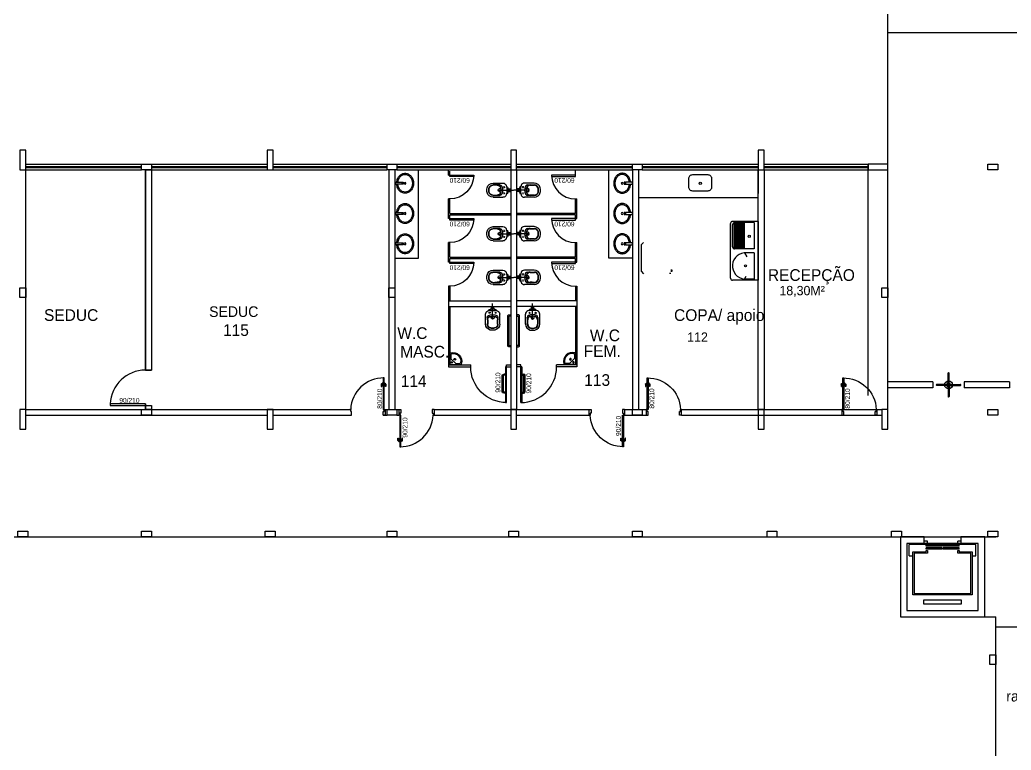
# Model space of a CAD drawing. Header units: inches. Extents: x 1211 to 1586, y 4594 to 4984.
# Drawn here: x 1324.63 to 1349.87, y 4635.41 to 4654.02 of the extents above; entities that cross this region are included whole.
import ezdxf

# ---------------------------------------------------------------- set-up
doc = ezdxf.new("R2010")
doc.units = ezdxf.units.IN
doc.header["$MEASUREMENT"] = 0
doc.linetypes.add('CENTER', pattern=[2, 1.25, -0.25, 0.25, -0.25])
doc.linetypes.add('CONTINU', pattern=[0])
for name, color, linetype in [('.5', 5, 'Continuous'), ('0.1', 1, 'Continuous'), ('0.8', 8, 'Continuous'), ('1', 1, 'Continuous'), ('Block1', 1, 'Continuous'), ('Block2', 2, 'Continuous'), ('Layer1', 1, 'Continuous'), ('Vão', 2, 'Continuous')]:
    doc.layers.add(name, color=color, linetype=linetype)

# ---------------------------------------------------------------- blocks, each defined once
blk = doc.blocks.new('A$C651E2A38')
at = {"layer": '0.1'}
for p, q in [((0.804, 0.794), (0.804, 0.73)), ((0.828, 0.804), (0.814, 0.804)), ((0.814, 0.73), (0.814, 0.794)), ((0.814, 0.794), (0.828, 0.794)), ((0.875, 0.95), (0.85, 0.95)), ((0.85, 0.95), (0.85, 0.15)), ((0.875, 0.15), (0.875, 0.95)), ((0.897, 0.804), (0.911, 0.804)), ((0.911, 0.794), (0.897, 0.794)), ((0.911, 0.73), (0.911, 0.794)), ((0.921, 0.794), (0.921, 0.73)), ((0.804, 0.73), (0.814, 0.73)), ((0.921, 0.73), (0.911, 0.73)), ((0.85, 0.15), (0.875, 0.15))]:
    blk.add_line(p, q, dxfattribs=at)
for points in [[(0.828, 0.817), (0.836, 0.817), (0.836, 0.777), (0.828, 0.777)], [(0.85, 0.825), (0.836, 0.825), (0.836, 0.747), (0.85, 0.747)], [(0.875, 0.825), (0.889, 0.825), (0.889, 0.747), (0.875, 0.747)], [(0.897, 0.817), (0.889, 0.817), (0.889, 0.777), (0.897, 0.777)]]:
    blk.add_lwpolyline(points, close=True, dxfattribs=at)
for points in [[(0, 0), (0.05, 0), (0.05, 0.1), (0.025, 0.1), (0.025, 0.15), (0, 0.15)], [(0.9, 0), (0.85, 0), (0.85, 0.1), (0.875, 0.1), (0.875, 0.15), (0.9, 0.15)]]:
    blk.add_lwpolyline(points, dxfattribs=at)
for centre, radius, start, end in [((0.862, 0.112), 0.838, 89.1457, 177.3829), ((0.814, 0.794), 0.01, 90, 180), ((0.911, 0.794), 0.01, 0, 90)]:
    blk.add_arc(centre, radius, start, end, dxfattribs=at)
blk = doc.blocks.new('VASO')
at = {"color": 0, "linetype": 'Continuous'}
blk.add_lwpolyline([(-0.00148, -0.01507, 0.111499), (0.00148, -0.01507)], format="xyb", dxfattribs=at)
at = {"layer": '0.8', "linetype": 'ByBlock', "ltscale": 0.01}
for p, q in [((-0.00076, -0.00178), (-0.00076, 0)), ((0.00076, -0.00178), (0.00076, 0))]:
    blk.add_line(p, q, dxfattribs=at)
at = {"layer": '0.8', "linetype": 'CENTER', "ltscale": 0.01}
blk.add_line((0, -0.00807), (0, 0.00178), dxfattribs=at)
at = {"layer": '0.8', "linetype": 'ByBlock'}
for points in [[(-0.0031, -0.00289, 0.319419), (-0.00455, -0.00493)], [(-0.0026, -0.00571, 0.297228), (-0.00339, -0.00695)], [(-0.00126, -0.00255, 0.074714), (-0.0031, -0.00289)], [(0.00261, -0.00571, 0.221331), (-0.0026, -0.00571)], [(-0.00134, -0.00178, 0.378909), (-0.00234, -0.00267)], [(-0.00198, -0.0039, 1), (-0.00198, -0.00428)], [(-0.00198, -0.00428, 1), (-0.00198, -0.0039)], [(0.00197, -0.00649, 0.196765), (-0.00197, -0.00649)], [(0.0018, -0.00659, 0.184122), (-0.0018, -0.00659)], [(0.00126, -0.00255, 0.017899), (-0.00126, -0.00255)], [(-0.00101, -0.00178, 0.414213), (-0.00124, -0.002)], [(0.00124, -0.002, 0.414213), (0.00101, -0.00178)], [(0.0031, -0.00289, 0.074714), (0.00126, -0.00255)], [(0.00234, -0.00267, 0.378909), (0.00134, -0.00178)], [(0.00198, -0.0039, 1), (0.00198, -0.00428)], [(0.00198, -0.00428, 1), (0.00198, -0.0039)], [(0.00339, -0.00695, 0.295957), (0.00261, -0.00571)], [(0.00455, -0.00493, 0.319888), (0.0031, -0.00289)], [(-0.00455, -0.01124, 0.35064), (-0.00148, -0.01507)], [(-0.00339, -0.01131, 0.008003), (-0.00339, -0.00695)], [(-0.00339, -0.01131, 0.366179), (-0.00128, -0.01389)], [(-0.00197, -0.00649, 0.306213), (-0.00337, -0.00858)], [(-0.00316, -0.01131, 0.00507), (-0.00314, -0.00855)], [(-0.00316, -0.01131, 0.365737), (-0.00124, -0.01367)], [(-0.0018, -0.00659, 0.312502), (-0.00314, -0.00855)], [(-0.00097, -0.00706, 0.999992), (0.00097, -0.00706)], [(0.00124, -0.01367, 0.365737), (0.00316, -0.01131)], [(0.00128, -0.01389, 0.365737), (0.00339, -0.01131)], [(0.00148, -0.01507, 0.35064), (0.00455, -0.01124)], [(0.00314, -0.00855, 0.312273), (0.0018, -0.00659)], [(0.00337, -0.00858, 0.306739), (0.00197, -0.00649)], [(0.00314, -0.00855, 0.00507), (0.00316, -0.01131)], [(0.00339, -0.00695, 0.008013), (0.00339, -0.01131)], [(-0.00128, -0.01389, 0.09251), (0.00128, -0.01389)], [(-0.00124, -0.01367, 0.092572), (0.00124, -0.01367)]]:
    blk.add_lwpolyline(points, format="xyb", dxfattribs=at)
for points in [[(-0.00455, -0.01124), (-0.00455, -0.00493)], [(-0.00134, -0.00178), (0.00134, -0.00178)], [(-0.00124, -0.00256), (-0.00124, -0.002)], [(0.00124, -0.00256), (0.00124, -0.002)], [(0.00455, -0.01124), (0.00455, -0.00493)], [(-0.00097, -0.00706), (-0.00097, -0.00635)], [(0.00097, -0.00708), (0.00097, -0.00635)]]:
    blk.add_lwpolyline(points, dxfattribs=at)
at = {"layer": '0.8', "linetype": 'CENTER'}
for points in [[(-0.00252, -0.00409), (-0.00144, -0.00409)], [(-0.00198, -0.00446), (-0.00198, -0.00372)], [(0.00119, -0.00409), (0.00258, -0.00409)], [(0.00198, -0.00461), (0.00198, -0.0036)]]:
    blk.add_lwpolyline(points, dxfattribs=at)
blk = doc.blocks.new('P60')
at = {"layer": '0.8', "linetype": 'ByBlock'}
blk.add_lwpolyline([(0.01524, 0.01524), (0.014351, 0.01524), (0.014351, 0), (0.01524, 0)], close=True, dxfattribs=at)
blk.add_arc((0.01524, 0), 0.01524, 90, 180, dxfattribs=at)
blk = doc.blocks.new('torn_ acion_ autom_ parede _banh__ - generica_1-274-XX and - 02 APR')
at = {"layer": '0.8'}
for p, q in [((85, -55), (85, -65)), ((85, -65), (165, -65)), ((90, -55), (160, -55)), ((100, -65), (100, -235)), ((100, -235), (150, -235)), ((150, -245), (100, -245)), ((100, -245), (100, -269)), ((105, -235), (105, -245)), ((145, -245), (145, -235)), ((150, -235), (150, -65)), ((150, -269), (150, -245)), ((165, -65), (165, -55)), ((100, -269), (150, -269))]:
    blk.add_line(p, q, dxfattribs=at)
blk = doc.blocks.new('lavp 45')
at = {"layer": '0.8', "linetype": 'CONTINU'}
for points in [[(-0.0049, -0.00491, 0.323321), (-0.00497, -0.00534)], [(-0.00497, -0.00534, 0.611483), (0.00497, -0.00534)], [(-0.00399, -0.00487, 0.361705), (-0.00405, -0.00566)], [(-0.00405, -0.00566, 0.518599), (0.00405, -0.00566)], [(-0.00292, -0.00289, 0.663839), (-0.00288, -0.00299)], [(0, -0.00392, 1), (0, -0.00504)], [(0, -0.00132, 1), (0, -0.00219)], [(0.00018, -0.00007, 0.421292), (-0.00018, -0.00007)], [(0, -0.00219, 1), (0, -0.00132)], [(0, -0.00504, 1), (0, -0.00392)], [(0.00288, -0.00299, 0.663873), (0.00292, -0.00289)], [(0.00405, -0.00566, 0.361462), (0.00399, -0.00487)], [(0.00497, -0.00534, 0.323388), (0.0049, -0.00491)]]:
    blk.add_lwpolyline(points, format="xyb", dxfattribs=at)
for points in [[(-0.0049, -0.00491), (-0.00018, -0.00007)], [(-0.00399, -0.00487), (-0.00216, -0.00299)], [(-0.00288, -0.00299), (0.00288, -0.00299)], [(0.00018, -0.00007), (0.0049, -0.00491)], [(0.00216, -0.00299), (0.00399, -0.00487)]]:
    blk.add_lwpolyline(points, dxfattribs=at)
blk = doc.blocks.new('Pcab90d')
at = {"layer": '0.8', "linetype": 'ByBlock'}
for p, q in [((0.02007, 0.01588), (0.02007, 0.00571)), ((0.02083, 0.01588), (0.02083, 0.00571)), ((0.0221, 0.01689), (0.02108, 0.01689)), ((0.0221, 0.01613), (0.02108, 0.01613)), ((0.0221, 0.00546), (0.02108, 0.00546)), ((0.0221, 0.0047), (0.02108, 0.0047))]:
    blk.add_line(p, q, dxfattribs=at)
blk.add_lwpolyline([(0.0221, 0), (0.0221, 0.02286), (0.02286, 0.02286), (0.02286, 0)], close=True, dxfattribs=at)
for centre, radius, start, end in [((0.02286, 0), 0.02286, 90, 180), ((0.02108, 0.01588), 0.00102, 90, 180), ((0.02108, 0.01588), 0.000254, 90, 180), ((0.02108, 0.00571), 0.00102, 180, 270), ((0.02108, 0.00571), 0.000254, 180, 270)]:
    blk.add_arc(centre, radius, start, end, dxfattribs=at)

msp = doc.modelspace()

# ---------------------------------------------------------------- linework, layer by layer
at = {"layer": '.5'}
for p, q in [((1343.6558, 4640.8461), (1343.9058, 4640.8461)), ((1346.8258, 4640.8461), (1347.0758, 4640.8461))]:
    msp.add_line(p, q, dxfattribs=at)
for points in [[(1324.7758, 4650.1961), (1324.7758, 4650.6961), (1324.6258, 4650.6961), (1324.6258, 4650.1961), (1324.7758, 4650.1961)], [(1331.0758, 4650.1961), (1331.0758, 4650.6961), (1330.9258, 4650.6961), (1330.9258, 4650.1961), (1331.0758, 4650.1961)], [(1337.2758, 4650.1961), (1337.2758, 4650.6961), (1337.1258, 4650.6961), (1337.1258, 4650.1961), (1337.2758, 4650.1961)], [(1343.5758, 4650.1961), (1343.5758, 4650.6961), (1343.4258, 4650.6961), (1343.4258, 4650.1961), (1343.5758, 4650.1961)], [(1327.9758, 4650.1961), (1327.7258, 4650.1961), (1327.7258, 4650.3461), (1327.9758, 4650.3461), (1327.9758, 4650.1961)], [(1334.2258, 4650.1961), (1333.9758, 4650.1961), (1333.9758, 4650.3461), (1334.2258, 4650.3461), (1334.2258, 4650.1961)], [(1340.4758, 4650.1961), (1340.2258, 4650.1961), (1340.2258, 4650.3461), (1340.4758, 4650.3461), (1340.4758, 4650.1961)], [(1346.7258, 4650.3461), (1346.2258, 4650.3461), (1346.2258, 4650.1961), (1346.7258, 4650.1961), (1346.7258, 4650.3461)], [(1349.5258, 4650.1961), (1349.2758, 4650.1961), (1349.2758, 4650.3461), (1349.5258, 4650.3461), (1349.5258, 4650.1961)], [(1324.6258, 4646.9461), (1324.6258, 4647.1961), (1324.7758, 4647.1961), (1324.7758, 4646.9461), (1324.6258, 4646.9461)], [(1334.0258, 4646.9461), (1334.0258, 4647.1961), (1334.1758, 4647.1961), (1334.1758, 4646.9461), (1334.0258, 4646.9461)], [(1346.5758, 4646.9461), (1346.5758, 4647.1961), (1346.7258, 4647.1961), (1346.7258, 4646.9461), (1346.5758, 4646.9461)], [(1324.7758, 4643.5961), (1324.7758, 4644.0961), (1324.6258, 4644.0961), (1324.6258, 4643.5961), (1324.7758, 4643.5961)], [(1327.9758, 4643.9461), (1327.7258, 4643.9461), (1327.7258, 4644.0961), (1327.9758, 4644.0961), (1327.9758, 4643.9461)], [(1331.0758, 4643.5961), (1331.0758, 4644.0961), (1330.9258, 4644.0961), (1330.9258, 4643.5961), (1331.0758, 4643.5961)], [(1334.2258, 4643.9461), (1333.9758, 4643.9461), (1333.9758, 4644.0961), (1334.2258, 4644.0961), (1334.2258, 4643.9461)], [(1337.2758, 4643.5961), (1337.2758, 4644.0961), (1337.1258, 4644.0961), (1337.1258, 4643.5961), (1337.2758, 4643.5961)], [(1340.4758, 4643.9461), (1340.2258, 4643.9461), (1340.2258, 4644.0961), (1340.4758, 4644.0961), (1340.4758, 4643.9461)], [(1343.5758, 4643.5961), (1343.5758, 4644.0961), (1343.4258, 4644.0961), (1343.4258, 4643.5961), (1343.5758, 4643.5961)], [(1346.7258, 4643.5961), (1346.7258, 4644.0961), (1346.5758, 4644.0961), (1346.5758, 4643.5961), (1346.7258, 4643.5961)], [(1349.5258, 4643.9461), (1349.2758, 4643.9461), (1349.2758, 4644.0961), (1349.5258, 4644.0961), (1349.5258, 4643.9461)], [(1324.8258, 4640.8461), (1324.5758, 4640.8461), (1324.5758, 4640.9961), (1324.8258, 4640.9961), (1324.8258, 4640.8461)], [(1327.9758, 4640.8461), (1327.7258, 4640.8461), (1327.7258, 4640.9961), (1327.9758, 4640.9961), (1327.9758, 4640.8461)], [(1331.1258, 4640.8461), (1330.8758, 4640.8461), (1330.8758, 4640.9961), (1331.1258, 4640.9961), (1331.1258, 4640.8461)], [(1334.2258, 4640.8461), (1333.9758, 4640.8461), (1333.9758, 4640.9961), (1334.2258, 4640.9961), (1334.2258, 4640.8461)], [(1337.3258, 4640.8461), (1337.0758, 4640.8461), (1337.0758, 4640.9961), (1337.3258, 4640.9961), (1337.3258, 4640.8461)], [(1340.4758, 4640.8461), (1340.2258, 4640.8461), (1340.2258, 4640.9961), (1340.4758, 4640.9961), (1340.4758, 4640.8461)], [(1343.6558, 4640.8461), (1343.6558, 4640.9961), (1343.9058, 4640.9961), (1343.9058, 4640.8461)], [(1346.8258, 4640.8461), (1346.8258, 4640.9961), (1347.0758, 4640.9961), (1347.0758, 4640.8461)], [(1349.5258, 4640.8461), (1349.2758, 4640.8461), (1349.2758, 4640.9961), (1349.5258, 4640.9961), (1349.5258, 4640.8461)]]:
    msp.add_lwpolyline(points, dxfattribs=at)
for p, q in [((1346.7258, 4650.3461), (1346.7258, 4661.8961)), ((1324.7758, 4643.5961), (1324.7758, 4650.1961)), ((1327.8258, 4650.1961), (1327.8258, 4645.0961)), ((1327.9758, 4650.1961), (1327.9758, 4645.0961)), ((1334.0258, 4650.1901), (1334.0258, 4644.0901)), ((1334.1758, 4650.1901), (1334.1758, 4644.0901)), ((1337.1258, 4650.1961), (1337.1258, 4644.0961)), ((1337.2758, 4650.1961), (1337.2758, 4644.0961)), ((1340.2258, 4650.1961), (1340.2258, 4644.0961)), ((1340.3758, 4650.1961), (1340.3758, 4644.0961)), ((1343.4258, 4644.0961), (1343.4258, 4650.1961)), ((1343.5758, 4650.1961), (1343.5758, 4644.0961)), ((1324.7758, 4644.0961), (1328.0758, 4644.0961)), ((1327.8258, 4644.2361), (1327.8258, 4644.0961)), ((1327.9758, 4644.1961), (1327.9758, 4644.0961)), ((1327.9758, 4644.0961), (1333.0508, 4644.0961)), ((1333.8758, 4644.0961), (1333.9758, 4644.0961)), ((1333.9258, 4644.0961), (1333.9258, 4643.9461)), ((1333.9758, 4644.0961), (1334.0258, 4644.0961)), ((1334.2258, 4644.0961), (1334.2758, 4644.0961)), ((1335.1758, 4644.0961), (1339.1258, 4644.0961)), ((1340.0258, 4644.0961), (1340.5758, 4644.0961)), ((1340.0258, 4644.0961), (1340.0258, 4643.9461)), ((1340.5758, 4644.0961), (1340.5758, 4643.9461)), ((1341.4758, 4644.0961), (1346.5758, 4644.0961)), ((1341.4758, 4643.9461), (1341.4758, 4644.0961)), ((1345.5603, 4644.0961), (1345.5603, 4643.9461)), ((1346.4603, 4643.9461), (1346.4603, 4644.0961)), ((1324.7758, 4643.9461), (1328.1258, 4643.9461)), ((1327.9758, 4643.9461), (1330.9258, 4643.9461)), ((1331.0758, 4643.9461), (1333.0758, 4643.9461)), ((1333.8758, 4643.9461), (1333.9758, 4643.9461)), ((1334.2258, 4643.9461), (1334.2758, 4643.9461)), ((1335.1758, 4643.9461), (1337.1258, 4643.9461)), ((1337.2758, 4643.9461), (1339.1258, 4643.9461)), ((1340.0258, 4643.9461), (1340.2258, 4643.9461)), ((1340.1258, 4643.9461), (1340.5758, 4643.9461)), ((1341.4758, 4643.9461), (1346.5758, 4643.9461)), ((1312.3258, 4640.8461), (1346.8258, 4640.8461)), ((1347.0758, 4640.8461), (1349.4758, 4640.8461)), ((1349.1958, 4638.8111), (1349.4758, 4638.8111)), ((1349.4758, 4628.9461), (1349.4758, 4638.8111)), ((1349.4758, 4637.0711), (1349.4758, 4637.1711))]:
    msp.add_line(p, q)
for points in [[(1327.8258, 4650.1961), (1327.9758, 4650.1961), (1327.9758, 4645.0961), (1327.8258, 4645.0961)], [(1327.8258, 4644.1961), (1327.9758, 4644.1961), (1327.9758, 4644.0961), (1327.8258, 4644.0961)]]:
    msp.add_lwpolyline(points, close=True)
at = {"layer": '0.8'}
for p, q in [((1334.7758, 4647.9476), (1334.7758, 4650.1961)), ((1335.544, 4650.0661), (1335.544, 4650.1961)), ((1335.574, 4650.0661), (1335.574, 4650.1661)), ((1338.7758, 4650.0661), (1338.7758, 4650.1961)), ((1339.6258, 4647.9476), (1339.6258, 4650.1961)), ((1343.4258, 4648.6961), (1343.4258, 4650.1961)), ((1343.4258, 4650.1961), (1343.4258, 4649.5961)), ((1346.2258, 4644.4461), (1346.2258, 4650.3461)), ((1346.7258, 4643.9461), (1346.7258, 4650.3461)), ((1335.544, 4650.0661), (1335.574, 4650.0661)), ((1335.544, 4648.9552), (1335.544, 4649.4572)), ((1335.574, 4649.4572), (1335.544, 4649.4572)), ((1335.574, 4649.0852), (1335.574, 4649.4572)), ((1338.7758, 4649.0852), (1338.7758, 4649.4572)), ((1338.7758, 4649.4572), (1338.8058, 4649.4572)), ((1338.8058, 4648.9552), (1338.8058, 4649.4572)), ((1335.574, 4648.9552), (1335.544, 4648.9552)), ((1335.574, 4648.9552), (1335.544, 4648.9552)), ((1335.574, 4649.0852), (1337.1258, 4649.0852)), ((1335.574, 4649.0552), (1337.1258, 4649.0552)), ((1335.574, 4648.9552), (1335.574, 4649.0552)), ((1338.7758, 4649.0852), (1337.2758, 4649.0852)), ((1338.7758, 4649.0552), (1337.2758, 4649.0552)), ((1338.7758, 4648.9552), (1338.7758, 4649.0552)), ((1338.7758, 4648.9552), (1338.8058, 4648.9552)), ((1338.7758, 4648.9552), (1338.8058, 4648.9552)), ((1342.7258, 4647.435), (1342.7258, 4648.835)), ((1343.4258, 4648.885), (1342.7758, 4648.885)), ((1342.7758, 4648.235), (1342.7758, 4648.805)), ((1342.8158, 4648.185), (1342.8158, 4648.855)), ((1343.3258, 4648.855), (1342.8258, 4648.855)), ((1342.8258, 4648.185), (1342.8258, 4648.855)), ((1342.8358, 4648.185), (1342.8358, 4648.855)), ((1342.8458, 4648.185), (1342.8458, 4648.855)), ((1342.8558, 4648.185), (1342.8558, 4648.855)), ((1342.8658, 4648.185), (1342.8658, 4648.855)), ((1342.8758, 4648.185), (1342.8758, 4648.855)), ((1342.8858, 4648.185), (1342.8858, 4648.855)), ((1342.8958, 4648.185), (1342.8958, 4648.855)), ((1342.9058, 4648.185), (1342.9058, 4648.855)), ((1342.9158, 4648.185), (1342.9158, 4648.855)), ((1342.9258, 4648.185), (1342.9258, 4648.855)), ((1342.9358, 4648.185), (1342.9358, 4648.855)), ((1342.9458, 4648.185), (1342.9458, 4648.855)), ((1342.9558, 4648.185), (1342.9558, 4648.855)), ((1342.9658, 4648.185), (1342.9658, 4648.855)), ((1342.9758, 4648.185), (1342.9758, 4648.855)), ((1342.9858, 4648.185), (1342.9858, 4648.855)), ((1342.9958, 4648.185), (1342.9958, 4648.855)), ((1343.0058, 4648.185), (1343.0058, 4648.855)), ((1343.0158, 4648.185), (1343.0158, 4648.855)), ((1343.0258, 4648.185), (1343.0258, 4648.855)), ((1343.0358, 4648.185), (1343.0358, 4648.855)), ((1343.0458, 4648.185), (1343.0458, 4648.855)), ((1343.0558, 4648.185), (1343.0558, 4648.855)), ((1343.0658, 4648.185), (1343.0658, 4648.855)), ((1343.0758, 4648.185), (1343.0758, 4648.855)), ((1343.3258, 4648.855), (1343.3258, 4648.185)), ((1343.4258, 4648.885), (1343.4258, 4647.385)), ((1335.544, 4647.8443), (1335.544, 4648.3463)), ((1335.574, 4648.3463), (1335.544, 4648.3463)), ((1335.574, 4647.9743), (1335.574, 4648.3463)), ((1338.7758, 4647.9743), (1338.7758, 4648.3463)), ((1338.7758, 4648.3463), (1338.8058, 4648.3463)), ((1338.8058, 4647.8443), (1338.8058, 4648.3463)), ((1343.3258, 4648.185), (1342.8258, 4648.185)), ((1334.1758, 4647.9476), (1334.7758, 4647.9476)), ((1335.574, 4647.9743), (1337.1258, 4647.9743)), ((1335.574, 4647.9443), (1337.1258, 4647.9443)), ((1335.574, 4647.8088), (1335.574, 4647.9443)), ((1338.7758, 4647.9743), (1337.2758, 4647.9743)), ((1338.7758, 4647.9443), (1337.2758, 4647.9443)), ((1338.7758, 4647.8088), (1338.7758, 4647.9443)), ((1340.2258, 4647.9476), (1339.6258, 4647.9476)), ((1343.3258, 4648.085), (1343.0758, 4648.085)), ((1343.0758, 4648.085), (1343.1418, 4647.985)), ((1343.3258, 4648.085), (1343.3258, 4647.415)), ((1335.574, 4647.8443), (1335.544, 4647.8443)), ((1335.574, 4647.8443), (1335.544, 4647.8443)), ((1338.7758, 4647.8443), (1338.8058, 4647.8443)), ((1338.7758, 4647.8443), (1338.8058, 4647.8443)), ((1343.4258, 4647.385), (1342.7758, 4647.385)), ((1343.0758, 4647.415), (1343.1218, 4647.4927)), ((1343.3258, 4647.415), (1343.0758, 4647.415)), ((1335.544, 4647.2355), (1335.544, 4646.7134)), ((1335.574, 4647.2355), (1335.544, 4647.2355)), ((1335.574, 4647.2355), (1335.574, 4646.8634)), ((1338.7758, 4647.2355), (1338.7758, 4646.8634)), ((1338.7758, 4647.2355), (1338.8058, 4647.2355)), ((1338.8058, 4647.2355), (1338.8058, 4646.8634)), ((1335.544, 4646.8634), (1337.1258, 4646.8634)), ((1335.544, 4646.7134), (1337.1258, 4646.7134)), ((1335.544, 4646.7134), (1335.544, 4645.2837)), ((1335.574, 4646.7134), (1335.574, 4645.3137)), ((1338.8058, 4646.8634), (1337.2758, 4646.8634)), ((1338.8058, 4646.7134), (1337.2758, 4646.7134)), ((1338.7758, 4646.8634), (1338.6058, 4646.8634)), ((1338.7758, 4646.7134), (1338.7758, 4645.3137)), ((1338.8058, 4646.8634), (1338.8058, 4646.7134)), ((1338.8058, 4646.7134), (1338.8058, 4645.2837)), ((1335.5431, 4645.3651), (1335.5431, 4645.1834)), ((1338.8067, 4645.3651), (1338.8067, 4645.1834)), ((1335.544, 4645.2334), (1336.107, 4645.2334)), ((1335.544, 4645.1834), (1336.107, 4645.1834)), ((1336.107, 4645.1834), (1336.107, 4645.2334)), ((1336.9898, 4645.1834), (1337.1258, 4645.1834)), ((1337.0203, 4645.2334), (1337.1258, 4645.2334)), ((1337.0203, 4645.1834), (1337.0203, 4645.2334)), ((1337.3813, 4645.2334), (1337.2758, 4645.2334)), ((1337.4117, 4645.1834), (1337.2758, 4645.1834)), ((1337.3813, 4645.1834), (1337.3813, 4645.2334)), ((1338.8058, 4645.2334), (1338.2946, 4645.2334)), ((1338.2946, 4645.1834), (1338.2946, 4645.2334)), ((1338.8058, 4645.1834), (1338.2946, 4645.1834)), ((1327.8258, 4645.0961), (1327.9758, 4645.0961)), ((1327.8258, 4644.2361), (1327.8258, 4644.0961)), ((1327.8258, 4644.0961), (1327.8258, 4644.1961)), ((1327.8258, 4644.1961), (1327.9758, 4644.1961)), ((1327.9758, 4644.1961), (1327.9758, 4644.0961)), ((1327.9758, 4644.1961), (1327.9758, 4644.0961))]:
    msp.add_line(p, q, dxfattribs=at)
for points in [[(1337.1203, 4645.7227), (1337.1203, 4645.6922), (1337.0758, 4645.6922, -0.4142136), (1337.0504, 4645.7176), (1337.0504, 4646.4787, -0.4142136), (1337.0758, 4646.504), (1337.1203, 4646.504), (1337.1203, 4646.4736), (1337.0809, 4646.4736), (1337.0809, 4645.7227)], [(1337.2813, 4645.7227), (1337.2813, 4645.6922), (1337.3258, 4645.6922, 0.4142136), (1337.3512, 4645.7176), (1337.3512, 4646.4787, 0.4142136), (1337.3258, 4646.504), (1337.2813, 4646.504), (1337.2813, 4646.4736), (1337.3207, 4646.4736), (1337.3207, 4645.7227)]]:
    msp.add_lwpolyline(points, format="xyb", close=True, dxfattribs=at)
msp.add_lwpolyline([(1326.9258, 4644.2361), (1326.9258, 4644.1961), (1327.8258, 4644.1961), (1327.8258, 4644.2361)], close=True, dxfattribs=at)
msp.add_circle((1343.1999, 4648.5047), 0.0274, dxfattribs=at)
for centre, radius, start, end in [((1334.4366, 4649.8562), 0.0225, 90, 270), ((1334.4366, 4649.8562), 0.0225, 270, 90), ((1339.965, 4649.8562), 0.0225, 90, 270), ((1339.965, 4649.8562), 0.0225, 270, 90), ((1334.4366, 4649.0863), 0.0225, 90, 270), ((1334.4366, 4649.0863), 0.0225, 270, 90), ((1339.965, 4649.0863), 0.0225, 90, 270), ((1339.965, 4649.0863), 0.0225, 270, 90), ((1342.7758, 4648.835), 0.05, 90, 180), ((1342.8258, 4648.805), 0.05, 90, 180), ((1334.4366, 4648.3165), 0.0225, 90, 270), ((1334.4366, 4648.3165), 0.0225, 270, 90), ((1339.965, 4648.3165), 0.0225, 90, 270), ((1339.965, 4648.3165), 0.0225, 270, 90), ((1342.8258, 4648.235), 0.05, 180, 270), ((1343.1076, 4647.75), 0.3365, 84.57273, 264.57273), ((1342.7758, 4647.435), 0.05, 180, 270), ((1327.8258, 4644.1961), 0.9, 90, 177.45268)]:
    msp.add_arc(centre, radius, start, end, dxfattribs=at)
for points, knots in [([(1334.2227, 4649.8819), (1334.2242, 4649.8985), (1334.2297, 4649.9315), (1334.2462, 4649.9784), (1334.2704, 4650.0208), (1334.3016, 4650.057), (1334.3388, 4650.0854), (1334.3807, 4650.1043), (1334.4254, 4650.1127), (1334.4707, 4650.1098), (1334.5143, 4650.096), (1334.554, 4650.0721), (1334.5883, 4650.0396), (1334.616, 4650), (1334.6364, 4649.9551), (1334.6488, 4649.9065), (1334.6516, 4649.873), (1334.6516, 4649.8562)], [0, 0, 0, 0, 50.1956274, 99.7896392, 148.3974483, 195.8546214, 242.1915716, 287.6266668, 332.5243602, 377.3111703, 422.4379161, 468.2939909, 515.1919675, 563.2437338, 612.3902613, 662.376552, 712.82374, 712.82374, 712.82374, 712.82374]), ([(1334.2529, 4649.8819), (1334.2548, 4649.9024), (1334.2648, 4649.9501), (1334.3005, 4650.0169), (1334.3617, 4650.0685), (1334.4366, 4650.0873), (1334.5115, 4650.0685), (1334.5728, 4650.0169), (1334.6125, 4649.9426), (1334.6216, 4649.8853), (1334.6216, 4649.8562)], [0, 0, 0, 0, 61.7218819, 145.0078612, 222.3453617, 295.1840392, 368.0227167, 445.3602172, 528.6461965, 615.8939494, 615.8939494, 615.8939494, 615.8939494]), ([(1340.1789, 4649.8819), (1340.1774, 4649.8985), (1340.1719, 4649.9315), (1340.1554, 4649.9784), (1340.1312, 4650.0208), (1340.1, 4650.057), (1340.0628, 4650.0854), (1340.0209, 4650.1043), (1339.9762, 4650.1127), (1339.9309, 4650.1098), (1339.8873, 4650.096), (1339.8476, 4650.0721), (1339.8133, 4650.0396), (1339.7856, 4650), (1339.7652, 4649.9551), (1339.7528, 4649.9065), (1339.75, 4649.873), (1339.75, 4649.8562)], [0, 0, 0, 0, 50.1956274, 99.7896392, 148.3974483, 195.8546214, 242.1915716, 287.6266668, 332.5243602, 377.3111703, 422.4379161, 468.2939909, 515.1919675, 563.2437338, 612.3902613, 662.376552, 712.82374, 712.82374, 712.82374, 712.82374]), ([(1340.1487, 4649.8819), (1340.1468, 4649.9024), (1340.1368, 4649.9501), (1340.1011, 4650.0169), (1340.0399, 4650.0685), (1339.965, 4650.0873), (1339.8901, 4650.0685), (1339.8288, 4650.0169), (1339.7891, 4649.9426), (1339.78, 4649.8853), (1339.78, 4649.8562)], [0, 0, 0, 0, 61.7218819, 145.0078612, 222.3453617, 295.1840392, 368.0227167, 445.3602172, 528.6461965, 615.8939494, 615.8939494, 615.8939494, 615.8939494]), ([(1334.6516, 4649.8562), (1334.6516, 4649.8393), (1334.6488, 4649.8057), (1334.6364, 4649.7572), (1334.6159, 4649.7122), (1334.5881, 4649.6726), (1334.5537, 4649.6401), (1334.514, 4649.6162), (1334.4703, 4649.6024), (1334.4249, 4649.5997), (1334.3802, 4649.6082), (1334.3383, 4649.6273), (1334.3011, 4649.6558), (1334.27, 4649.6921), (1334.2459, 4649.7347), (1334.2295, 4649.7817), (1334.224, 4649.8148), (1334.2226, 4649.8315)], [0, 0, 0, 0, 50.5134798, 100.5644326, 149.7725825, 197.8824642, 244.8357102, 290.7458255, 335.9276517, 380.7726976, 425.7337752, 471.2382668, 517.6512881, 565.1890144, 613.8795522, 663.5544076, 713.8232206, 713.8232206, 713.8232206, 713.8232206]), ([(1334.6216, 4649.8562), (1334.6216, 4649.8271), (1334.6125, 4649.7698), (1334.5728, 4649.6954), (1334.5115, 4649.6439), (1334.4366, 4649.625), (1334.3617, 4649.6439), (1334.3005, 4649.6954), (1334.2646, 4649.7625), (1334.2547, 4649.8106), (1334.2528, 4649.8314)], [0, 0, 0, 0, 87.2477529, 170.5337323, 247.8712328, 320.7099102, 393.5485877, 470.8860882, 554.1720675, 616.8917438, 616.8917438, 616.8917438, 616.8917438]), ([(1339.75, 4649.8562), (1339.75, 4649.8393), (1339.7528, 4649.8057), (1339.7652, 4649.7572), (1339.7857, 4649.7122), (1339.8135, 4649.6726), (1339.8479, 4649.6401), (1339.8876, 4649.6162), (1339.9313, 4649.6024), (1339.9767, 4649.5997), (1340.0214, 4649.6082), (1340.0633, 4649.6273), (1340.1005, 4649.6558), (1340.1316, 4649.6921), (1340.1557, 4649.7347), (1340.1721, 4649.7817), (1340.1776, 4649.8148), (1340.1789, 4649.8315)], [0, 0, 0, 0, 50.5134798, 100.5644326, 149.7725825, 197.8824642, 244.8357102, 290.7458255, 335.9276517, 380.7726976, 425.7337752, 471.2382668, 517.6512881, 565.1890144, 613.8795522, 663.5544076, 713.8232206, 713.8232206, 713.8232206, 713.8232206]), ([(1339.78, 4649.8562), (1339.78, 4649.8271), (1339.7891, 4649.7698), (1339.8288, 4649.6954), (1339.8901, 4649.6439), (1339.965, 4649.625), (1340.0399, 4649.6439), (1340.1011, 4649.6954), (1340.1369, 4649.7625), (1340.1469, 4649.8106), (1340.1488, 4649.8314)], [0, 0, 0, 0, 87.2477529, 170.5337323, 247.8712328, 320.7099102, 393.5485877, 470.8860882, 554.1720675, 616.8917438, 616.8917438, 616.8917438, 616.8917438]), ([(1334.2227, 4649.112), (1334.2242, 4649.1287), (1334.2297, 4649.1617), (1334.2462, 4649.2086), (1334.2704, 4649.251), (1334.3016, 4649.2872), (1334.3388, 4649.3155), (1334.3807, 4649.3345), (1334.4254, 4649.3429), (1334.4707, 4649.34), (1334.5143, 4649.3262), (1334.554, 4649.3022), (1334.5883, 4649.2697), (1334.616, 4649.2301), (1334.6364, 4649.1852), (1334.6488, 4649.1367), (1334.6516, 4649.1031), (1334.6516, 4649.0863)], [0, 0, 0, 0, 50.1956274, 99.7896392, 148.3974483, 195.8546214, 242.1915716, 287.6266668, 332.5243602, 377.3111703, 422.4379161, 468.2939909, 515.1919675, 563.2437338, 612.3902613, 662.376552, 712.82374, 712.82374, 712.82374, 712.82374]), ([(1334.2529, 4649.1121), (1334.2548, 4649.1325), (1334.2648, 4649.1803), (1334.3005, 4649.2471), (1334.3617, 4649.2986), (1334.4366, 4649.3175), (1334.5115, 4649.2986), (1334.5728, 4649.2471), (1334.6125, 4649.1727), (1334.6216, 4649.1154), (1334.6216, 4649.0863)], [0, 0, 0, 0, 61.7218819, 145.0078612, 222.3453617, 295.1840392, 368.0227167, 445.3602172, 528.6461965, 615.8939494, 615.8939494, 615.8939494, 615.8939494]), ([(1340.1789, 4649.112), (1340.1774, 4649.1287), (1340.1719, 4649.1617), (1340.1554, 4649.2086), (1340.1312, 4649.251), (1340.1, 4649.2872), (1340.0628, 4649.3155), (1340.0209, 4649.3345), (1339.9762, 4649.3429), (1339.9309, 4649.34), (1339.8873, 4649.3262), (1339.8476, 4649.3022), (1339.8133, 4649.2697), (1339.7856, 4649.2301), (1339.7652, 4649.1852), (1339.7528, 4649.1367), (1339.75, 4649.1031), (1339.75, 4649.0863)], [0, 0, 0, 0, 50.1956274, 99.7896392, 148.3974483, 195.8546214, 242.1915716, 287.6266668, 332.5243602, 377.3111703, 422.4379161, 468.2939909, 515.1919675, 563.2437338, 612.3902613, 662.376552, 712.82374, 712.82374, 712.82374, 712.82374]), ([(1340.1487, 4649.1121), (1340.1468, 4649.1325), (1340.1368, 4649.1803), (1340.1011, 4649.2471), (1340.0399, 4649.2986), (1339.965, 4649.3175), (1339.8901, 4649.2986), (1339.8288, 4649.2471), (1339.7891, 4649.1727), (1339.78, 4649.1154), (1339.78, 4649.0863)], [0, 0, 0, 0, 61.7218819, 145.0078612, 222.3453617, 295.1840392, 368.0227167, 445.3602172, 528.6461965, 615.8939494, 615.8939494, 615.8939494, 615.8939494]), ([(1334.6516, 4649.0863), (1334.6516, 4649.0695), (1334.6488, 4649.0359), (1334.6364, 4648.9873), (1334.6159, 4648.9424), (1334.5881, 4648.9027), (1334.5537, 4648.8702), (1334.514, 4648.8463), (1334.4703, 4648.8326), (1334.4249, 4648.8298), (1334.3802, 4648.8383), (1334.3383, 4648.8574), (1334.3011, 4648.886), (1334.27, 4648.9223), (1334.2459, 4648.9649), (1334.2295, 4649.0119), (1334.224, 4649.0449), (1334.2226, 4649.0616)], [0, 0, 0, 0, 50.5134798, 100.5644326, 149.7725825, 197.8824642, 244.8357102, 290.7458255, 335.9276517, 380.7726976, 425.7337752, 471.2382668, 517.6512881, 565.1890144, 613.8795522, 663.5544076, 713.8232206, 713.8232206, 713.8232206, 713.8232206]), ([(1334.6216, 4649.0863), (1334.6216, 4649.0572), (1334.6125, 4648.9999), (1334.5728, 4648.9256), (1334.5115, 4648.874), (1334.4366, 4648.8552), (1334.3617, 4648.874), (1334.3005, 4648.9256), (1334.2646, 4648.9927), (1334.2547, 4649.0408), (1334.2528, 4649.0616)], [0, 0, 0, 0, 87.2477529, 170.5337323, 247.8712328, 320.7099102, 393.5485877, 470.8860882, 554.1720675, 616.8917438, 616.8917438, 616.8917438, 616.8917438]), ([(1339.75, 4649.0863), (1339.75, 4649.0695), (1339.7528, 4649.0359), (1339.7652, 4648.9873), (1339.7857, 4648.9424), (1339.8135, 4648.9027), (1339.8479, 4648.8702), (1339.8876, 4648.8463), (1339.9313, 4648.8326), (1339.9767, 4648.8298), (1340.0214, 4648.8383), (1340.0633, 4648.8574), (1340.1005, 4648.886), (1340.1316, 4648.9223), (1340.1557, 4648.9649), (1340.1721, 4649.0119), (1340.1776, 4649.0449), (1340.1789, 4649.0616)], [0, 0, 0, 0, 50.5134798, 100.5644326, 149.7725825, 197.8824642, 244.8357102, 290.7458255, 335.9276517, 380.7726976, 425.7337752, 471.2382668, 517.6512881, 565.1890144, 613.8795522, 663.5544076, 713.8232206, 713.8232206, 713.8232206, 713.8232206]), ([(1339.78, 4649.0863), (1339.78, 4649.0572), (1339.7891, 4648.9999), (1339.8288, 4648.9256), (1339.8901, 4648.874), (1339.965, 4648.8552), (1340.0399, 4648.874), (1340.1011, 4648.9256), (1340.1369, 4648.9927), (1340.1469, 4649.0408), (1340.1488, 4649.0616)], [0, 0, 0, 0, 87.2477529, 170.5337323, 247.8712328, 320.7099102, 393.5485877, 470.8860882, 554.1720675, 616.8917438, 616.8917438, 616.8917438, 616.8917438]), ([(1334.2227, 4648.3422), (1334.2242, 4648.3589), (1334.2297, 4648.3918), (1334.2462, 4648.4387), (1334.2704, 4648.4812), (1334.3016, 4648.5173), (1334.3388, 4648.5457), (1334.3807, 4648.5647), (1334.4254, 4648.573), (1334.4707, 4648.5702), (1334.5143, 4648.5563), (1334.554, 4648.5324), (1334.5883, 4648.4999), (1334.616, 4648.4603), (1334.6364, 4648.4154), (1334.6488, 4648.3668), (1334.6516, 4648.3333), (1334.6516, 4648.3165)], [0, 0, 0, 0, 50.1956274, 99.7896392, 148.3974483, 195.8546214, 242.1915716, 287.6266668, 332.5243602, 377.3111703, 422.4379161, 468.2939909, 515.1919675, 563.2437338, 612.3902613, 662.376552, 712.82374, 712.82374, 712.82374, 712.82374]), ([(1334.2529, 4648.3422), (1334.2548, 4648.3627), (1334.2648, 4648.4105), (1334.3005, 4648.4772), (1334.3617, 4648.5288), (1334.4366, 4648.5476), (1334.5115, 4648.5288), (1334.5728, 4648.4772), (1334.6125, 4648.4029), (1334.6216, 4648.3456), (1334.6216, 4648.3165)], [0, 0, 0, 0, 61.7218819, 145.0078612, 222.3453617, 295.1840392, 368.0227167, 445.3602172, 528.6461965, 615.8939494, 615.8939494, 615.8939494, 615.8939494]), ([(1340.1789, 4648.3422), (1340.1774, 4648.3589), (1340.1719, 4648.3918), (1340.1554, 4648.4387), (1340.1312, 4648.4812), (1340.1, 4648.5173), (1340.0628, 4648.5457), (1340.0209, 4648.5647), (1339.9762, 4648.573), (1339.9309, 4648.5702), (1339.8873, 4648.5563), (1339.8476, 4648.5324), (1339.8133, 4648.4999), (1339.7856, 4648.4603), (1339.7652, 4648.4154), (1339.7528, 4648.3668), (1339.75, 4648.3333), (1339.75, 4648.3165)], [0, 0, 0, 0, 50.1956274, 99.7896392, 148.3974483, 195.8546214, 242.1915716, 287.6266668, 332.5243602, 377.3111703, 422.4379161, 468.2939909, 515.1919675, 563.2437338, 612.3902613, 662.376552, 712.82374, 712.82374, 712.82374, 712.82374]), ([(1340.1487, 4648.3422), (1340.1468, 4648.3627), (1340.1368, 4648.4105), (1340.1011, 4648.4772), (1340.0399, 4648.5288), (1339.965, 4648.5476), (1339.8901, 4648.5288), (1339.8288, 4648.4772), (1339.7891, 4648.4029), (1339.78, 4648.3456), (1339.78, 4648.3165)], [0, 0, 0, 0, 61.7218819, 145.0078612, 222.3453617, 295.1840392, 368.0227167, 445.3602172, 528.6461965, 615.8939494, 615.8939494, 615.8939494, 615.8939494]), ([(1334.6516, 4648.3165), (1334.6516, 4648.2997), (1334.6488, 4648.2661), (1334.6364, 4648.2175), (1334.6159, 4648.1725), (1334.5881, 4648.1329), (1334.5537, 4648.1004), (1334.514, 4648.0765), (1334.4703, 4648.0627), (1334.4249, 4648.06), (1334.3802, 4648.0685), (1334.3383, 4648.0876), (1334.3011, 4648.1161), (1334.27, 4648.1525), (1334.2459, 4648.195), (1334.2295, 4648.242), (1334.224, 4648.2751), (1334.2226, 4648.2918)], [0, 0, 0, 0, 50.5134798, 100.5644326, 149.7725825, 197.8824642, 244.8357102, 290.7458255, 335.9276517, 380.7726976, 425.7337752, 471.2382668, 517.6512881, 565.1890144, 613.8795522, 663.5544076, 713.8232206, 713.8232206, 713.8232206, 713.8232206]), ([(1334.6216, 4648.3165), (1334.6216, 4648.2874), (1334.6125, 4648.2301), (1334.5728, 4648.1558), (1334.5115, 4648.1042), (1334.4366, 4648.0853), (1334.3617, 4648.1042), (1334.3005, 4648.1557), (1334.2646, 4648.2228), (1334.2547, 4648.2709), (1334.2528, 4648.2918)], [0, 0, 0, 0, 87.2477529, 170.5337323, 247.8712328, 320.7099102, 393.5485877, 470.8860882, 554.1720675, 616.8917438, 616.8917438, 616.8917438, 616.8917438]), ([(1339.75, 4648.3165), (1339.75, 4648.2997), (1339.7528, 4648.2661), (1339.7652, 4648.2175), (1339.7857, 4648.1725), (1339.8135, 4648.1329), (1339.8479, 4648.1004), (1339.8876, 4648.0765), (1339.9313, 4648.0627), (1339.9767, 4648.06), (1340.0214, 4648.0685), (1340.0633, 4648.0876), (1340.1005, 4648.1161), (1340.1316, 4648.1525), (1340.1557, 4648.195), (1340.1721, 4648.242), (1340.1776, 4648.2751), (1340.1789, 4648.2918)], [0, 0, 0, 0, 50.5134798, 100.5644326, 149.7725825, 197.8824642, 244.8357102, 290.7458255, 335.9276517, 380.7726976, 425.7337752, 471.2382668, 517.6512881, 565.1890144, 613.8795522, 663.5544076, 713.8232206, 713.8232206, 713.8232206, 713.8232206]), ([(1339.78, 4648.3165), (1339.78, 4648.2874), (1339.7891, 4648.2301), (1339.8288, 4648.1558), (1339.8901, 4648.1042), (1339.965, 4648.0853), (1340.0399, 4648.1042), (1340.1011, 4648.1557), (1340.1369, 4648.2228), (1340.1469, 4648.2709), (1340.1488, 4648.2918)], [0, 0, 0, 0, 87.2477529, 170.5337323, 247.8712328, 320.7099102, 393.5485877, 470.8860882, 554.1720675, 616.8917438, 616.8917438, 616.8917438, 616.8917438])]:
    msp.add_open_spline(points, degree=3, knots=knots, dxfattribs=at)
at = {"layer": '1'}
for p, q in [((1346.7258, 4653.6961), (1352.5758, 4653.6961)), ((1324.7758, 4650.3461), (1327.7258, 4650.3461)), ((1324.7758, 4650.1961), (1327.7258, 4650.1961)), ((1327.9758, 4650.3461), (1330.9258, 4650.3461)), ((1327.9758, 4650.1961), (1330.9258, 4650.1961)), ((1331.0743, 4650.1961, 0), (1333.9743, 4650.1961, 0)), ((1331.0758, 4650.3461), (1333.9758, 4650.3461)), ((1334.2258, 4650.3461), (1337.1258, 4650.3461)), ((1334.2258, 4650.1961), (1337.1258, 4650.1961)), ((1337.2758, 4650.3461), (1340.2258, 4650.3461)), ((1337.2758, 4650.1961), (1340.2258, 4650.1961)), ((1340.4758, 4650.3461), (1343.4258, 4650.3461)), ((1340.4758, 4650.1961), (1343.4258, 4650.1961)), ((1343.5758, 4650.3461), (1346.2258, 4650.3461)), ((1343.5758, 4650.1961), (1346.2258, 4650.1961)), ((1340.3758, 4649.4961), (1343.4258, 4649.4961)), ((1340.5053, 4648.3516), (1340.4495, 4648.2888)), ((1340.4495, 4648.2888), (1340.4495, 4647.6145)), ((1341.2405, 4647.6469), (1341.2053, 4647.6469)), ((1341.2405, 4647.6145), (1341.2405, 4647.6469)), ((1340.4495, 4647.6145), (1340.5053, 4647.5516)), ((1341.1679, 4647.5697), (1341.2053, 4647.5697)), ((1341.2053, 4647.6145), (1341.2405, 4647.6145)), ((1348.2633, 4644.7336), (1348.2633, 4645.0211)), ((1348.2883, 4644.7336), (1348.2883, 4645.0211)), ((1347.8758, 4644.7961), (1346.7258, 4644.7961)), ((1347.8758, 4644.6461), (1346.7258, 4644.6461)), ((1347.8758, 4644.7961), (1347.8758, 4644.6461)), ((1348.2633, 4644.7336), (1347.9758, 4644.7336)), ((1348.2633, 4644.7086), (1347.9758, 4644.7086)), ((1348.2633, 4644.7086), (1348.2633, 4644.4211)), ((1348.2883, 4644.7336), (1348.5758, 4644.7336)), ((1348.2883, 4644.7086), (1348.2883, 4644.4211)), ((1348.2883, 4644.7086), (1348.5758, 4644.7086)), ((1349.8258, 4644.7961), (1348.6758, 4644.7961)), ((1348.6758, 4644.7961), (1348.6758, 4644.6461)), ((1349.8258, 4644.6461), (1348.6758, 4644.6461)), ((1349.8258, 4644.7961), (1349.8258, 4644.6461)), ((1334.2758, 4644.0961), (1334.2758, 4643.9461)), ((1335.1758, 4644.0961), (1335.1758, 4643.9461)), ((1339.1258, 4643.9461), (1339.1258, 4644.0961)), ((1352.5758, 4638.5461), (1349.4758, 4638.5461))]:
    msp.add_line(p, q, dxfattribs=at)
msp.add_lwpolyline([(1341.6508, 4649.9682), (1341.6508, 4649.7682, 0.4142136), (1341.7508, 4649.6682), (1342.1508, 4649.6682, 0.4142136), (1342.2508, 4649.7682), (1342.2508, 4649.9682, 0.4142136), (1342.1508, 4650.0682), (1341.7508, 4650.0682, 0.4142136)], format="xyb", close=True, dxfattribs=at)
for centre, radius in [((1341.9508, 4649.8567), 0.029), ((1343.1076, 4647.75), 0.0252), ((1348.2758, 4644.7211), 0.1), ((1348.2758, 4644.7211), 0.0177)]:
    msp.add_circle(centre, radius, dxfattribs=at)
for centre, radius, start, end in [((1348.2758, 4645.0211), 0.0125, 0, 180), ((1347.9758, 4644.7211), 0.0125, 90, 270), ((1348.2758, 4644.7211), 0.05, 104.47751, 165.52249), ((1348.2758, 4644.7211), 0.05, 194.47751, 255.52249), ((1348.2758, 4644.7211), 0.05, 14.47751, 75.52249), ((1348.2758, 4644.7211), 0.05, 284.47751, 345.52249), ((1348.5758, 4644.7211), 0.0125, 270, 90), ((1348.2758, 4644.4211), 0.0125, 180, 0)]:
    msp.add_arc(centre, radius, start, end, dxfattribs=at)
at = {"layer": 'Block1'}
for p, q in [((1348.9727, 4640.6511), (1347.2703, 4640.6511)), ((1347.2739, 4640.3671), (1347.2739, 4640.6511)), ((1347.7383, 4640.7361), (1347.6558, 4640.7361)), ((1348.1123, 4640.6421), (1347.7053, 4640.6421)), ((1347.7053, 4640.6091), (1347.7053, 4640.6421)), ((1348.1123, 4640.6091), (1347.7053, 4640.6091)), ((1348.1123, 4640.5688), (1347.7053, 4640.5688)), ((1347.7053, 4640.5358), (1347.7053, 4640.5688)), ((1347.7383, 4640.6811), (1347.7383, 4640.7361)), ((1348.1123, 4640.6091), (1348.1123, 4640.636)), ((1348.1123, 4640.5358), (1348.1123, 4640.5688)), ((1348.5413, 4640.6421), (1348.1343, 4640.6421)), ((1348.1343, 4640.6091), (1348.1343, 4640.636)), ((1348.5413, 4640.6091), (1348.1343, 4640.6091)), ((1348.1343, 4640.5358), (1348.1343, 4640.5688)), ((1348.5413, 4640.5688), (1348.1343, 4640.5688)), ((1348.5908, 4640.7361), (1348.5083, 4640.7361)), ((1348.5083, 4640.6811), (1348.5083, 4640.7361)), ((1348.5413, 4640.6091), (1348.5413, 4640.6421)), ((1348.5413, 4640.5358), (1348.5413, 4640.5688)), ((1348.9727, 4640.3671), (1348.9727, 4640.6511)), ((1347.2703, 4640.3671), (1347.367, 4640.3671)), ((1348.1123, 4640.5358), (1347.7053, 4640.5358)), ((1348.5413, 4640.5358), (1348.1343, 4640.5358)), ((1348.8795, 4640.3671), (1348.9727, 4640.3671))]:
    msp.add_line(p, q, dxfattribs=at)
for points in [[(1348.8465, 4639.406), (1348.8465, 4640.4301), (1348.5083, 4640.4301), (1348.5083, 4640.5018), (1348.5413, 4640.5018), (1348.5413, 4640.4631), (1348.8795, 4640.4631), (1348.8795, 4639.373), (1347.367, 4639.373), (1347.367, 4640.4631), (1347.7053, 4640.4631), (1347.7053, 4640.5018), (1347.7383, 4640.5018), (1347.7383, 4640.4301), (1347.4, 4640.4301), (1347.4, 4639.406)], [(1348.598, 4639.2427), (1348.598, 4639.1327), (1347.6486, 4639.1327), (1347.6486, 4639.2427)]]:
    msp.add_lwpolyline(points, close=True, dxfattribs=at)
at = {"layer": 'Block2'}
msp.add_line((1349.0308, 4638.9761), (1349.0308, 4640.6811), dxfattribs=at)
for points in [[(1347.6558, 4640.6811), (1347.6558, 4640.8461), (1347.0508, 4640.8461), (1347.0508, 4638.8111), (1349.1958, 4638.8111), (1349.1958, 4640.8461), (1348.5908, 4640.8461), (1348.5908, 4640.6811), (1347.6558, 4640.6811), (1347.2158, 4640.6811), (1347.2158, 4638.9761), (1349.0308, 4638.9761)], [(1349.0308, 4640.6811), (1348.5908, 4640.6811)]]:
    msp.add_lwpolyline(points, dxfattribs=at)
at = {"layer": 'Layer1'}
msp.add_lwpolyline([(1349.3258, 4637.5961), (1349.3258, 4637.8461), (1349.4758, 4637.8461), (1349.4758, 4637.5961), (1349.3258, 4637.5961)], dxfattribs=at)
at = {"layer": 'Vão'}
for p, q in [((1324.7758, 4650.2861), (1327.7258, 4650.2861)), ((1324.7758, 4650.2561), (1327.7258, 4650.2561)), ((1327.9758, 4650.2861), (1330.9258, 4650.2861)), ((1327.9758, 4650.2561), (1330.9258, 4650.2561)), ((1331.0758, 4650.2861), (1333.9758, 4650.2861)), ((1331.0758, 4650.2561), (1333.9758, 4650.2561)), ((1334.2258, 4650.2861), (1337.1258, 4650.2861)), ((1334.2258, 4650.2561), (1337.1258, 4650.2561)), ((1337.2758, 4650.2861), (1340.2258, 4650.2861)), ((1337.2758, 4650.2561), (1340.2258, 4650.2561)), ((1340.4758, 4650.2861), (1343.4258, 4650.2861)), ((1340.4758, 4650.2561), (1343.4258, 4650.2561)), ((1343.5758, 4650.2861), (1346.2258, 4650.2861)), ((1343.5758, 4650.2561), (1346.2258, 4650.2561))]:
    msp.add_line(p, q, dxfattribs=at)

# ---------------------------------------------------------------- block references
msp.add_blockref('A$C651E2A38', (1333.0258, 4643.9461))
at = {"xscale": -1}
for p in [(1341.4758, 4643.9461), (1346.4603, 4643.9461)]:
    msp.add_blockref('A$C651E2A38', p, dxfattribs=at)
at = {"rotation": 180}
msp.add_blockref('A$C651E2A38', (1335.1758, 4644.0961), dxfattribs=at)
at = {"xscale": -1, "rotation": 180}
msp.add_blockref('A$C651E2A38', (1339.1258, 4644.0961), dxfattribs=at)
at = {"layer": '0.8'}
for name, p, xscale, yscale, zscale, rotation in [('P60', (1335.574, 4649.4572), -39.95169605745832, 39.95169605745832, 39.95169605745832, 270), ('P60', (1338.7758, 4649.4572), 39.95169605745832, 39.95169605745832, 39.95169605745832, 90), ('torn_ acion_ autom_ parede _banh__ - generica_1-274-XX and - 02 APR', (1334.1208, 4649.9817), -0.000999999996565748, 0.000999999996565748, 0.000999999996565748, 90), ('VASO', (1337.1258, 4649.6806), -39.95169605745719, 39.95169605745719, 39.95169605745719, 270.0001881140696), ('VASO', (1337.2758, 4649.6806), 39.95169605745719, 39.95169605745719, 39.95169605745719, 89.99981188593044), ('torn_ acion_ autom_ parede _banh__ - generica_1-274-XX and - 02 APR', (1340.2808, 4649.9817), 0.000999999996565748, 0.000999999996565748, 0.000999999996565748, 270), ('torn_ acion_ autom_ parede _banh__ - generica_1-274-XX and - 02 APR', (1334.1208, 4649.2118), -0.000999999996565748, 0.000999999996565748, 0.000999999996565748, 90), ('P60', (1335.574, 4648.3463), -39.95169605745832, 39.95169605745832, 39.95169605745832, 270), ('P60', (1338.7758, 4648.3463), 39.95169605745832, 39.95169605745832, 39.95169605745832, 90), ('torn_ acion_ autom_ parede _banh__ - generica_1-274-XX and - 02 APR', (1340.2808, 4649.2118), 0.000999999996565748, 0.000999999996565748, 0.000999999996565748, 270), ('VASO', (1337.1258, 4648.5697), -39.95169605745719, 39.95169605745719, 39.95169605745719, 270.0001881140696), ('VASO', (1337.2758, 4648.5697), 39.95169605745719, 39.95169605745719, 39.95169605745719, 89.99981188593044), ('torn_ acion_ autom_ parede _banh__ - generica_1-274-XX and - 02 APR', (1334.1208, 4648.442), -0.000999999996565748, 0.000999999996565748, 0.000999999996565748, 90), ('torn_ acion_ autom_ parede _banh__ - generica_1-274-XX and - 02 APR', (1340.2808, 4648.442), 0.000999999996565748, 0.000999999996565748, 0.000999999996565748, 270), ('P60', (1335.574, 4647.2355), -39.95169605745832, 39.95169605745832, 39.95169605745832, 270), ('VASO', (1337.1258, 4647.4588), -39.95169605745719, 39.95169605745719, 39.95169605745719, 270.0001881140696), ('VASO', (1337.2758, 4647.4588), 39.95169605745719, 39.95169605745719, 39.95169605745719, 89.99981188593044), ('P60', (1338.7758, 4647.2355), 39.95169605745832, 39.95169605745832, 39.95169605745832, 90), ('VASO', (1336.6658, 4646.7189), -39.95169605745719, 39.95169605745719, 39.95169605745719, 0.0001881141373871742), ('VASO', (1337.684, 4646.7189), 39.95169605745719, 39.95169605745719, 39.95169605745719, 359.9998118858626), ('lavp 45', (1335.5761, 4645.244), -39.95169605745727, 39.95169605745727, 39.95169605745727, 134.9636265696197), ('lavp 45', (1338.7737, 4645.244), 39.95169605745727, 39.95169605745727, 39.95169605745727, 225.0363734303803), ('Pcab90d', (1336.107, 4645.1834), -39.95169605745726, 39.951696057457, 39.951696057457, 180.0003657197831), ('Pcab90d', (1338.2946, 4645.1834), 39.95169605745726, 39.95169605745726, 39.95169605745726, 179.9996342802169)]:
    msp.add_blockref(name, p, dxfattribs=dict(at, xscale=xscale, yscale=yscale, zscale=zscale, rotation=rotation))

# ---------------------------------------------------------------- texts
at = {"layer": '0.8', "extrusion": (0.141435, 3.16226e-13, 0.989948), "char_height": 0.12317, "width": 1.003463, "attachment_point": 1, "text_direction": (-0.989948, 0, 0.141435)}
for insert in [(1336.0854, 4649.868), (1338.7514, 4649.868), (1336.0854, 4648.7571), (1338.7514, 4648.7571), (1336.0854, 4647.6462), (1338.7514, 4647.6462)]:
    msp.add_mtext('60/210', dxfattribs=dict(at, insert=insert))
at = {"layer": '0.8', "extrusion": (-0.141435, 3.16192e-13, 0.989948), "attachment_point": 7, "text_direction": (0.989948, 0, 0.141435)}
for s, insert, char_height, width in [('RECEPÇÃO', (1343.6751, 4647.2777, -0.0596), 0.29798, 2.427637), ('18,30M²', (1343.9677, 4646.959), 0.23839, 3.561445), ('SEDUC', (1325.2418, 4646.3457, 0), 0.29798, 1.513033), ('COPA/ apoio', (1341.2855, 4646.2586, 0.1148), 0.297984, 2.427637), ('115', (1329.7998, 4645.9628), 0.29798, 4.451806), ('W.C', (1334.2388, 4645.8852, 0), 0.29798, 2.427637), ('W.C', (1339.1411, 4645.829, 0), 0.29798, 2.427637), ('112', (1341.6195, 4645.8178), 0.23839, 3.561445), ('MASC.', (1334.3118, 4645.4124), 0.29798, 4.451806), ('FEM.', (1338.9855, 4645.4341), 0.29798, 4.451806), ('114', (1334.3251, 4644.6689), 0.29798, 4.451806), ('113', (1338.9988, 4644.6906), 0.29798, 4.451806)]:
    msp.add_mtext(s, dxfattribs=dict(at, insert=insert, char_height=char_height, width=width))
at = {"layer": '0.8', "extrusion": (-0.141435, -3.16192e-13, 0.989948), "char_height": 0.27054, "width": 2.204054, "attachment_point": 1, "text_direction": (0.989948, 0, 0.141435)}
for s, insert in [('SEDUC', (1329.4459, 4646.7215)), ('rampa', (1349.7451, 4636.9249))]:
    msp.add_mtext(s, dxfattribs=dict(at, insert=insert))
at = {"layer": '0.8', "extrusion": (3.162e-13, -0.141435, 0.989948), "char_height": 0.12317, "width": 1.003463, "attachment_point": 1, "text_direction": (0, 0.989948, 0.141435)}
for s, insert in [('90/210', (1336.7382, 4644.523)), ('90/210', (1337.5239, 4644.501)), ('80/210', (1333.7284, 4644.1111))]:
    msp.add_mtext(s, dxfattribs=dict(at, insert=insert))
at = {"layer": '0.8', "extrusion": (-3.162e-13, -0.141435, 0.989948), "char_height": 0.12317, "width": 1.003463, "attachment_point": 7, "text_direction": (0, 0.989948, 0.141435)}
for insert in [(1340.7811, 4644.1159), (1345.7656, 4644.1159)]:
    msp.add_mtext('80/210', dxfattribs=dict(at, insert=insert))
at = {"layer": '0.8', "extrusion": (-0.141435, 3.16226e-13, 0.989948), "insert": (1327.1583, 4644.2615, 0.0331), "char_height": 0.12317, "width": 1.003463, "attachment_point": 7, "text_direction": (0.989948, 0, 0.141435)}
msp.add_mtext('90/210', dxfattribs=at)
at = {"layer": '0.8', "extrusion": (-3.16287e-13, -0.141435, 0.989948), "insert": (1334.4972, 4643.3765, 0.9352), "char_height": 0.12317, "width": 1.003463, "attachment_point": 7, "text_direction": (0, 0.989948, 0.141435)}
msp.add_mtext('90/210', dxfattribs=at)
at = {"layer": '0.8', "extrusion": (-3.16217e-13, -0.141435, 0.989948), "insert": (1339.9329, 4643.4187), "char_height": 0.12317, "width": 1.003463, "attachment_point": 7, "text_direction": (0, 0.989948, 0.141435)}
msp.add_mtext('90/210', dxfattribs=at)

doc.saveas('drawing.dxf')
